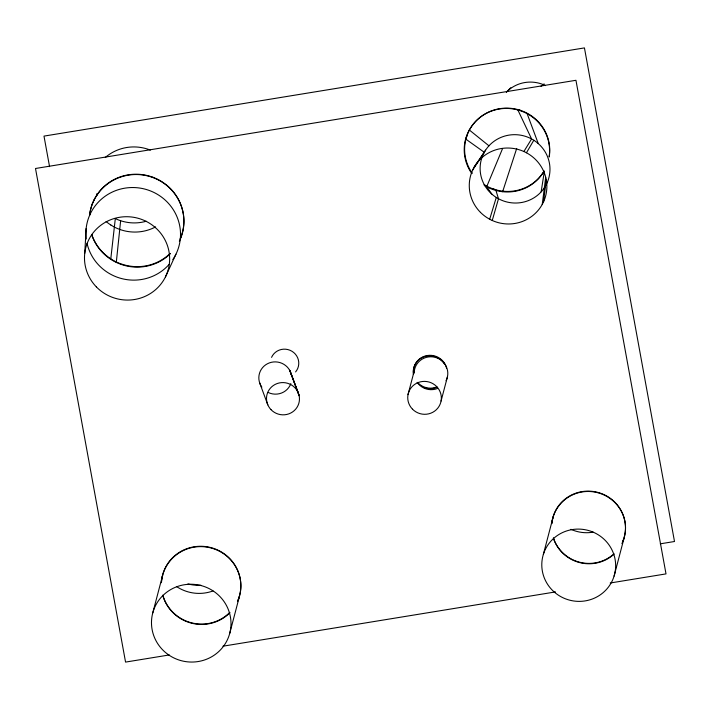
<?xml version="1.0" encoding="UTF-8"?>
<svg xmlns="http://www.w3.org/2000/svg" width="710" height="710" viewBox="0 0 710 710"><rect width="100%" height="100%" fill="white"/><g stroke="black" fill="none" stroke-linecap="round" stroke-linejoin="round"><path stroke-width="1.06" d="M84.739 253.39L86.158 228.469M546.372 179.648L543.505 201.906M116.298 262.389L120.638 220.73M110.742 259.265L115.313 218.582A42.644 41.606 14.7 0 0 146.216 221.245M545.679 177.482L542.245 204.4M541.135 191.886L544.117 172.876M152.765 612.916L162.634 575.295M229.729 633.382A39.822 38.846 14.7 0 0 180.659 585.519A39.822 38.846 14.7 0 0 163.353 650.546A39.822 38.846 14.7 0 0 229.729 633.382L239.598 595.761M408.01 394.636L414.471 370.025M441.07 401.052L447.531 376.442M543.354 554.386L553.223 516.765M614.088 576.094A37 36.095 14.7 0 0 570.272 529.953A37 36.095 14.7 0 0 551.803 589.673A37 36.095 14.7 0 0 614.088 576.094L623.957 538.473M466.124 138.317L466.976 135.619M492.243 220.49L498.5 198.756L495.944 190.449M489.687 219.23L496.281 197.46M502.627 191.718L516.702 148.461M502.458 148.825L486.678 186.757L491.826 194.105M92.202 204.063L93.897 200.122M180.154 238.826L181.006 236.856M165.439 276.918L175.938 254.233M526.447 152.774L533.813 140.243M523.891 151.505L531.595 138.947L517.865 109.961M472.629 170.098L484.282 152.295L465.645 138.991M473.889 167.604L485.587 150.138M97.013 194.718L99.578 191.265A47.286 46.132 14.7 0 1 152.872 177.251M506.328 92.247L510.801 87.694M541.002 86.247L544.135 83.895M660.273 543.824L674.5 541.508L584.445 47.907L43.993 136.107L49.558 166.619M169.317 654.948L125.555 662.093L35.5 168.492L575.952 80.292L666.007 573.893L610.209 582.999M222.922 646.198L555.504 591.918M518.406 109.748L521.175 110.618M495.953 189.836L493.184 188.958M152.819 177.207L156.866 178.92A47.286 46.132 14.7 0 1 162.448 182.062L165.989 184.582A47.286 46.132 14.7 0 1 180.988 236.856M120.389 263.721L116.334 262.008A47.304 46.141 14.7 0 1 110.778 258.893L107.219 256.345M110.867 225.043L114.363 227.067A42.84 41.792 14.7 0 0 119.733 229.419A43.629 42.564 14.7 0 0 155.605 226.889M469.301 129.965L488.959 145.816M259.62 382.761L267.821 404.869M298.147 392.55L289.68 370.274L299.15 395.736L291.011 373.274M527.122 113.653L538.269 143.597M96.95 193.537L97.03 195.019M200.921 585.253A39.822 38.846 14.7 0 1 187.919 583.931M161.436 582.724A39.822 38.846 14.7 0 1 210.462 547.827A39.822 38.846 14.7 0 1 237.513 601.636M229.809 612.81A39.822 38.846 14.7 0 1 191.398 623.14A39.822 38.846 14.7 0 1 162.812 595.486M89.575 215.458A47.384 46.23 14.7 0 1 149.437 176.408A47.384 46.23 14.7 0 1 179.355 241.231M170.444 253.612A47.384 46.23 14.7 0 1 91.59 234.469M86.265 239.013A47.384 46.23 14.7 0 1 143.881 188.851A47.384 46.23 14.7 0 1 172.814 259.638M169.149 264.377A47.384 46.23 14.7 0 1 121.721 278.604A47.384 46.23 14.7 0 1 87.019 243.273M544.038 171.252A42.76 41.712 14.7 0 1 484.202 185.319M471.83 173.604A42.76 41.712 14.7 0 1 497.044 109.438A42.76 41.712 14.7 0 1 549.176 156.564M551.83 523.616A37 36.095 14.7 0 1 598.53 492.926A37 36.095 14.7 0 1 621.916 543.603M614.23 553.951A37 36.095 14.7 0 1 553.409 538.216M414.187 373.016A16.836 16.428 14.7 0 1 434.866 357.263A16.836 16.428 14.7 0 1 446.04 380.755M437.466 388.494A16.836 16.428 14.7 0 1 417.134 382.37M436.827 387.385A16.836 16.428 14.7 0 1 423.959 387.536M413.362 374.33A16.836 16.428 14.7 0 1 444.708 364.443M290.834 383.666A16.516 16.108 14.7 0 1 268.238 392.506M261.857 387.172A16.516 16.108 14.7 0 1 269.418 362.881A16.516 16.108 14.7 0 1 291.695 376.336M213.009 590.942A39.742 38.766 14.7 0 1 176.559 586.558M150.378 150.112A42.84 41.792 14.7 0 0 149.002 149.588A43.576 42.511 14.7 0 0 105.275 157.505M110.875 225.034A43.576 42.511 14.7 0 1 106.109 221.502M545.502 85.599A31.488 30.716 14.7 0 0 543.23 84.579A33.494 32.669 14.7 0 0 507.322 91.235A31.63 30.858 14.7 0 0 506.603 91.936M593.178 532.136A36.902 35.997 14.7 0 1 570.92 529.314M161.41 582.422A39.813 38.846 14.7 0 1 209.947 547.357A39.813 38.846 14.7 0 1 237.85 600.42M229.809 612.41A39.813 38.846 14.7 0 1 191.425 622.794A39.813 38.846 14.7 0 1 162.803 595.175M170.063 253.488A47.286 46.132 14.7 0 1 120.425 263.65M107.245 256.363A47.304 46.141 14.7 0 1 91.741 234.451M89.602 215.254A47.304 46.141 14.7 0 1 92.229 204.089M93.915 200.176A47.304 46.141 14.7 0 1 97.03 194.771M544.091 170.968A42.636 41.597 14.7 0 1 484.149 184.547M472.203 173.125A42.636 41.597 14.7 0 1 496.556 109.313A42.636 41.597 14.7 0 1 549.522 154.558A42.573 41.526 14.7 0 1 549.185 157.034M551.803 523.314A36.991 36.086 14.7 0 1 597.367 492.27A36.991 36.086 14.7 0 1 622.803 541.215M612.908 554.732A36.991 36.086 14.7 0 1 553.401 537.914M436.969 386.87A16.827 16.41 14.7 0 1 418.403 383.267M413.575 373.735A16.827 16.41 14.7 0 1 427.18 355.533A16.827 16.41 14.7 0 1 446.581 368.179M271.557 357.361A14.218 13.863 14.7 0 1 291.943 351.255A14.218 13.863 14.7 0 1 295.6 371.925M96.329 286.867A42.644 41.606 14.7 0 0 167.959 270.51A42.644 41.606 14.7 0 0 116.919 217.801A42.644 41.606 14.7 0 0 96.329 286.867M480.457 212.361A38.872 37.923 14.7 0 0 545.493 196.501A38.872 37.923 14.7 0 0 498.251 149.144A38.872 37.923 14.7 0 0 480.457 212.361M488.373 190.599A34.985 34.124 14.7 0 0 547.916 180.819A34.985 34.124 14.7 0 0 508.857 135.14A34.985 34.124 14.7 0 0 488.373 190.599M412.51 409.191A16.836 16.428 14.7 0 0 440.733 402.49A16.836 16.428 14.7 0 0 420.391 381.847A16.836 16.428 14.7 0 0 412.51 409.191M270.98 409.626A16.516 16.108 14.7 0 0 298.777 403.537A16.516 16.108 14.7 0 0 279.19 382.965A16.516 16.108 14.7 0 0 270.98 409.626"/></g></svg>
